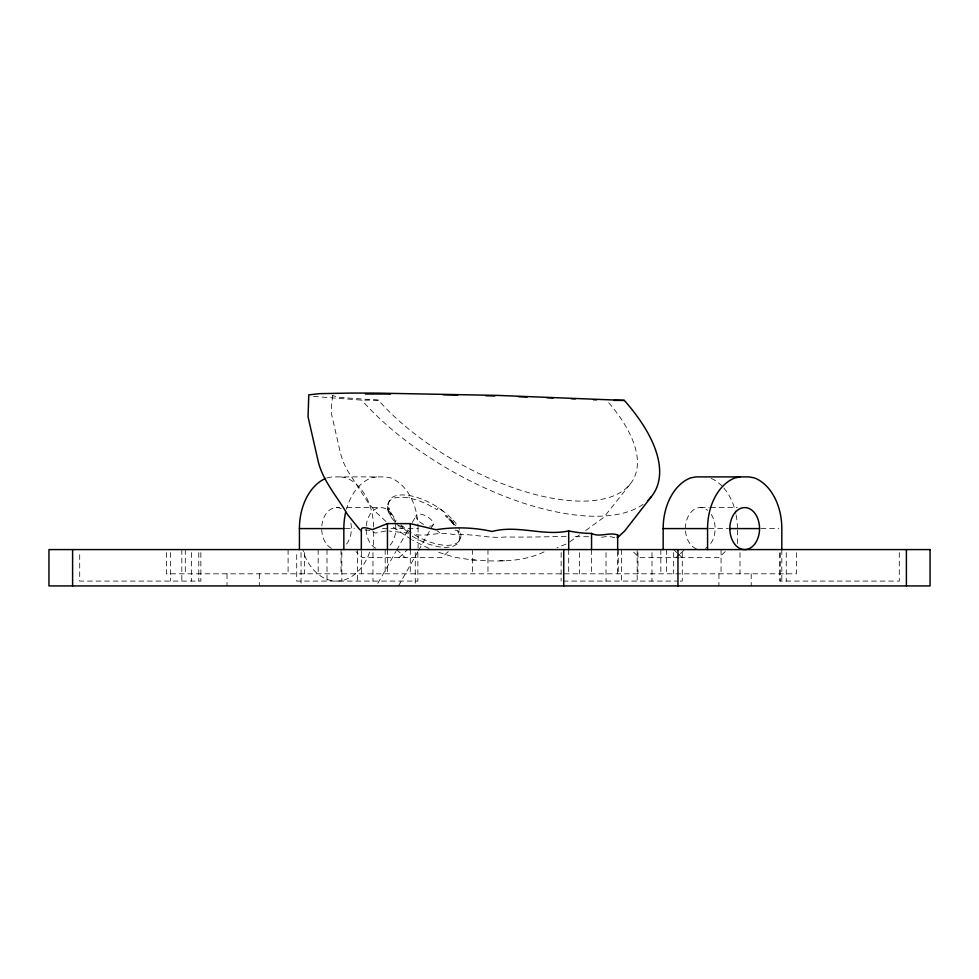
<?xml version="1.0" encoding="UTF-8"?>
<svg xmlns="http://www.w3.org/2000/svg" width="979" height="979" viewBox="0 0 979 979"><rect width="100%" height="100%" fill="white"/><g stroke="black" fill="none" stroke-linecap="round" stroke-linejoin="round"><path stroke-width="0.73" stroke-dasharray="4.89 3.67" d="M332.762 395.296L331.551 405.685L331.697 414.741L340.582 453.754L343.311 462.112L347.729 470.948L368.263 502.888L376.634 512.776L387.084 522.529M393.705 520.644L390.119 515.725L388.21 511.197L388.822 507.489A40.384 17.806 29.5 0 1 438.249 507.55A306.023 261.038 60.3 0 0 446.461 513.571M369.462 552.217L368.691 554.836A52.499 37.116 -90 0 1 304.396 554.836L302.854 549.586M400.962 524.756L402.883 526.629L401.671 528.782L396.605 523.924M388.21 511.197L387.598 509.655A305.778 68.775 -67 0 1 387.513 504.43L388.736 502.276M387.598 509.655L388.822 507.489L391.343 513.571L396.14 520.094L394.916 522.26M390.119 515.725L391.343 513.571L388.834 512.727M377.882 583.288L395.846 551.544M396.593 550.222L408.573 529.064M412.318 522.456L416.063 515.847M398.49 585.931L417.752 551.899M418.498 550.59L430.356 529.651M431.09 528.342L433.318 524.414M453.093 522.162L452.004 522.309L445.274 515.786L446.118 515.407L451.527 520.461L454.55 523.875L454.391 525.613L452.004 522.309L453.228 520.155L446.485 513.632L438.249 507.55L437.038 509.704A305.778 274.438 30.6 0 1 427.884 504.479A305.778 265.676 -0.9 0 1 418.425 500.465A305.778 238.827 -22.6 0 1 409.32 497.932A305.778 195.702 -36.3 0 1 401.17 497.063A305.778 139.238 -45.9 0 1 394.537 497.919A305.778 73.278 -53.5 0 1 389.887 500.428M412.183 536.211A305.778 274.426 30.6 0 0 419.049 540.09A305.778 265.688 -0.9 0 0 428.508 544.104A305.778 238.827 -22.6 0 0 437.613 546.637A305.778 195.702 -36.3 0 0 445.763 547.494A305.778 139.226 -45.9 0 0 452.396 546.649A305.778 73.278 -53.5 0 0 457.046 544.14A305.778 2.325 -60.3 0 0 459.408 540.163L460.632 537.973M458.686 533.42L458.05 531.915L458.955 530.557L459.335 534.913A305.778 68.775 -67 0 0 459.42 540.139M630.121 484.201L603.798 517.353L584.365 531.475M399.016 557.663L407.582 549.586M448.211 551.605L441.786 557.663L362.389 557.663L355.964 551.605M676.073 557.663L679.279 554.64M680.356 553.624L684.639 549.586M725.268 551.605L718.843 557.663L680.65 557.663M569.839 541.742L579.519 534.901M566.021 544.091L557.027 547.75M389.471 514.232L391.343 513.571M446.938 517.45L448.027 517.071M544.043 551.923C521.207 562.754 495.961 561.628 471.45 559.853L454.562 557.271L437.234 551.875M448.615 519.078L449.838 518.76M385.787 530.997L375.471 533.041L371.102 531.107M450.303 520.706L451.527 520.461L452.004 522.309M326.937 477.887L332.199 476.895L385.298 476.895L390.56 477.887A52.499 37.116 -90 0 1 417.825 522.505M376.621 476.895L371.347 477.887A52.499 37.116 -90 0 0 346.456 509.215M399.958 527.167L402.883 526.629L411.119 532.711A40.384 17.806 29.5 0 0 449.851 545.205A40.384 17.806 29.5 0 0 458.723 527.938M566.192 536.296C545.988 536.859 525.919 537.324 505.653 536.969C488.215 538.842 471.034 533.102 453.522 534.693C439.987 530.63 426.171 537.752 412.857 533.947M601.608 537.312L608.571 536.211L614.714 537.679M588.563 536.7L571.748 536.7M336.543 507.587L339.505 507.587M346.909 507.587L380.953 507.587M700.279 507.587L709.163 507.587M710.644 507.587L737.285 507.587M345.379 528.587L354.349 528.587M382.483 528.587L418.082 528.587L418.082 548.093M709.114 528.587L728.449 528.587M761.087 528.587L778.856 528.587M679.157 557.663L639.446 557.663L630.88 549.586M563.194 581.085L677.187 581.085M680.221 581.085L682.277 581.085L682.277 552.584M313.488 396.385L361.728 400.142L378.359 400.154A161.523 71.234 29.5 0 0 581.098 501.138A161.523 71.234 29.5 0 0 607.665 401.488M499.694 560.649L505.103 560.808M471.45 559.853L475.28 559.964M408.916 533.188L388.92 531.022M378.359 400.154L340.043 397.413L332.309 395.565M369.878 530.471L364.726 529.823M455.088 530.141L457.426 530.385L458.05 531.915M340.876 476.895L346.15 477.887A52.499 37.116 -90 0 1 373.648 527.081M398.269 525.552L402.883 526.629M452.494 522.982L455.859 525.576M428.949 548.46L412.538 540.188M411.4 539.515L390.964 525.686M437.344 530.802L439.657 532.686M673.65 549.586L676.868 552.621M677.933 553.624L682.216 557.663M396.605 549.586L405.171 557.663M408.892 496.928L409.32 497.932M899.297 552.584L899.297 581.085L779.749 581.085L779.749 549.586M796.453 552.621L796.453 573.816L166.369 573.816L166.369 552.621M786.259 552.584L786.259 581.085M781.817 549.586L781.817 581.085M780.214 552.584L780.214 581.085M751.223 573.816L751.223 585.931M739.989 552.621L739.989 573.816M737.395 530.092L737.395 543.59M721.058 549.586L721.058 573.816M718.916 573.816L718.916 585.931M673.687 552.621L673.687 573.816M666.54 549.586L666.54 573.816M660.825 549.586L660.825 573.816M651.99 552.584L651.99 581.085M637.978 552.621L637.978 573.816M637.17 549.586L637.17 581.085M621.494 549.586L621.494 581.085M618.263 549.586L618.263 573.816M617.663 551.385L617.663 573.816M606.025 552.584L606.025 581.085M591.549 549.586L591.549 573.816M579.348 552.621L579.348 573.816M568.701 549.586L568.701 573.816M561.138 552.584L561.138 581.085M487.97 549.586L487.97 573.816M472.367 549.586L472.367 573.816M417.862 552.584L417.862 581.085L296.723 581.085L296.723 552.584M415.255 552.621L415.255 584.414M410.299 549.586L410.299 573.816M387.451 549.586L387.451 573.816M385.175 549.586L385.175 573.816M373.66 531.585L373.66 549.586M372.975 552.584L372.975 581.085M361.337 551.336L361.337 573.816M357.506 549.586L357.506 581.085M341.83 552.584L341.83 581.085M341.022 549.586L341.022 573.816M327.01 549.586L327.01 581.085M318.175 549.586L318.175 573.816M304.555 552.621L304.555 573.816M301.042 552.621L301.042 584.414M288.095 549.586L288.095 573.816M259.325 573.816L259.325 585.931M227.018 573.816L227.018 585.931M200.854 552.584L200.854 581.085L79.703 581.085L79.703 552.584M198.786 552.584L198.786 581.085M191.456 552.584L191.456 581.085M185.3 549.586L185.3 573.816M181.825 549.586L181.825 581.085M170.566 552.584L170.566 581.085M643.093 504.369A185.753 81.918 29.5 0 1 361.728 400.142M453.228 520.155A40.384 17.806 29.5 0 1 458.025 526.678M389.875 500.453A305.778 2.325 -60.3 0 1 387.5 504.454M408.402 532.295A306.048 264.771 61.7 0 1 402.296 527.73M423.626 524.401A9.692 4.271 29.5 0 1 416.944 514.636A9.692 4.271 29.5 0 1 431.041 519.604A9.692 4.271 29.5 0 1 428.08 525.968M417.935 524.022A52.499 37.116 -90 0 1 418.082 528.587M366.232 525.845A21 14.844 -90 0 1 379.987 507.636A21 14.844 -90 0 1 395.296 523.153M395.516 524.487A21 14.844 -90 0 1 388.382 546.771M375.875 548.326A21 14.844 -90 0 1 366.109 528.587M331.465 548.326A21 14.844 -90 0 1 322.825 520.559A21 14.844 -90 0 1 342.821 509.557M350.886 523.153A21 14.844 -90 0 1 345.061 545.792M711.207 478.425A52.499 37.116 -90 0 1 722.881 486.942M723.836 488.019A52.499 37.116 -90 0 1 735.841 513.547M736.135 515.003A52.499 37.116 -90 0 1 737.395 528.587M710.778 543.443A21 14.844 -90 0 0 715.123 528.587A21 14.844 90 0 0 710.778 513.742M707.707 546.771A21 14.844 -90 0 1 705.357 548.326M696.436 548.876A21 14.844 -90 0 1 685.459 529.957M685.435 528.587A21 14.844 90 0 1 707.707 510.402"/><path stroke-width="1.47" d="M361.41 531.316C359.758 525.001 369.132 528.782 372.461 529.59L387.451 523.594L410.299 523.63L435.961 529.737C454.219 526.812 473.836 527.326 492.07 531.475C517.536 524.597 543.296 536.419 568.701 530.936A236.563 167.274 90 0 0 591.549 533.433C599.833 537.655 609.06 531.891 617.663 534.926L617.504 537.74L624.614 531.059L651.255 496.794M647.511 500.795A185.753 81.918 29.5 0 0 624.321 400.411L497.43 395.394L377.258 393.117A187.197 5.079 1.6 0 0 349.821 393.093L319.472 393.656L308.777 394.867L308.067 416.907L318.285 461.77C323.229 481.595 337.669 497.161 347.508 514.538L359.746 529.651M740.357 476.895L735.082 477.887A52.499 37.116 -90 0 0 707.572 528.587L707.572 549.586M365.412 394.047L368.006 394.023A162.783 4.418 1.6 0 1 390.56 394.047M299.427 549.586L299.427 528.587L343.837 528.587A52.499 37.116 -90 0 1 345.709 512.09M663.162 549.586L663.162 528.587L707.572 528.587M729.93 528.587L759.545 528.587A21 14.844 -90 0 1 744.689 549.586A21 14.844 90 0 1 729.844 528.587A21 14.844 -90 0 1 744.689 507.587A21 14.844 -90 0 1 759.545 528.587M614.041 400.399L624.321 400.411M443.254 394.721L457.756 395.014M485.67 395.724L494.823 395.993M518.552 396.715L527.155 396.997M546.71 397.67L553.159 397.927M571.149 398.698L575.273 398.881M593.519 399.738L596.517 399.873M617.504 537.74L617.48 536.945M906.395 549.586L906.395 585.931M781.817 549.586L781.817 528.587A52.499 37.116 -90 0 0 754.295 477.887L749.033 476.895L695.947 476.895L690.672 477.887A52.499 37.116 -90 0 0 663.162 528.587M677.957 549.586L677.957 585.931M617.663 534.926L617.663 549.88M591.549 533.433L591.549 549.586M568.701 530.936L568.701 549.586M563.745 549.586L563.745 585.931M410.299 523.63L410.299 549.586M387.451 523.594L387.451 549.586M361.337 530.361L361.337 549.843M343.837 528.587L343.837 549.586M72.605 549.586L72.605 585.931M299.427 528.587A52.499 37.116 -90 0 1 325.615 478.425M930.05 549.586L48.95 549.586L48.95 585.931L930.05 585.931L930.05 549.586"/></g></svg>
